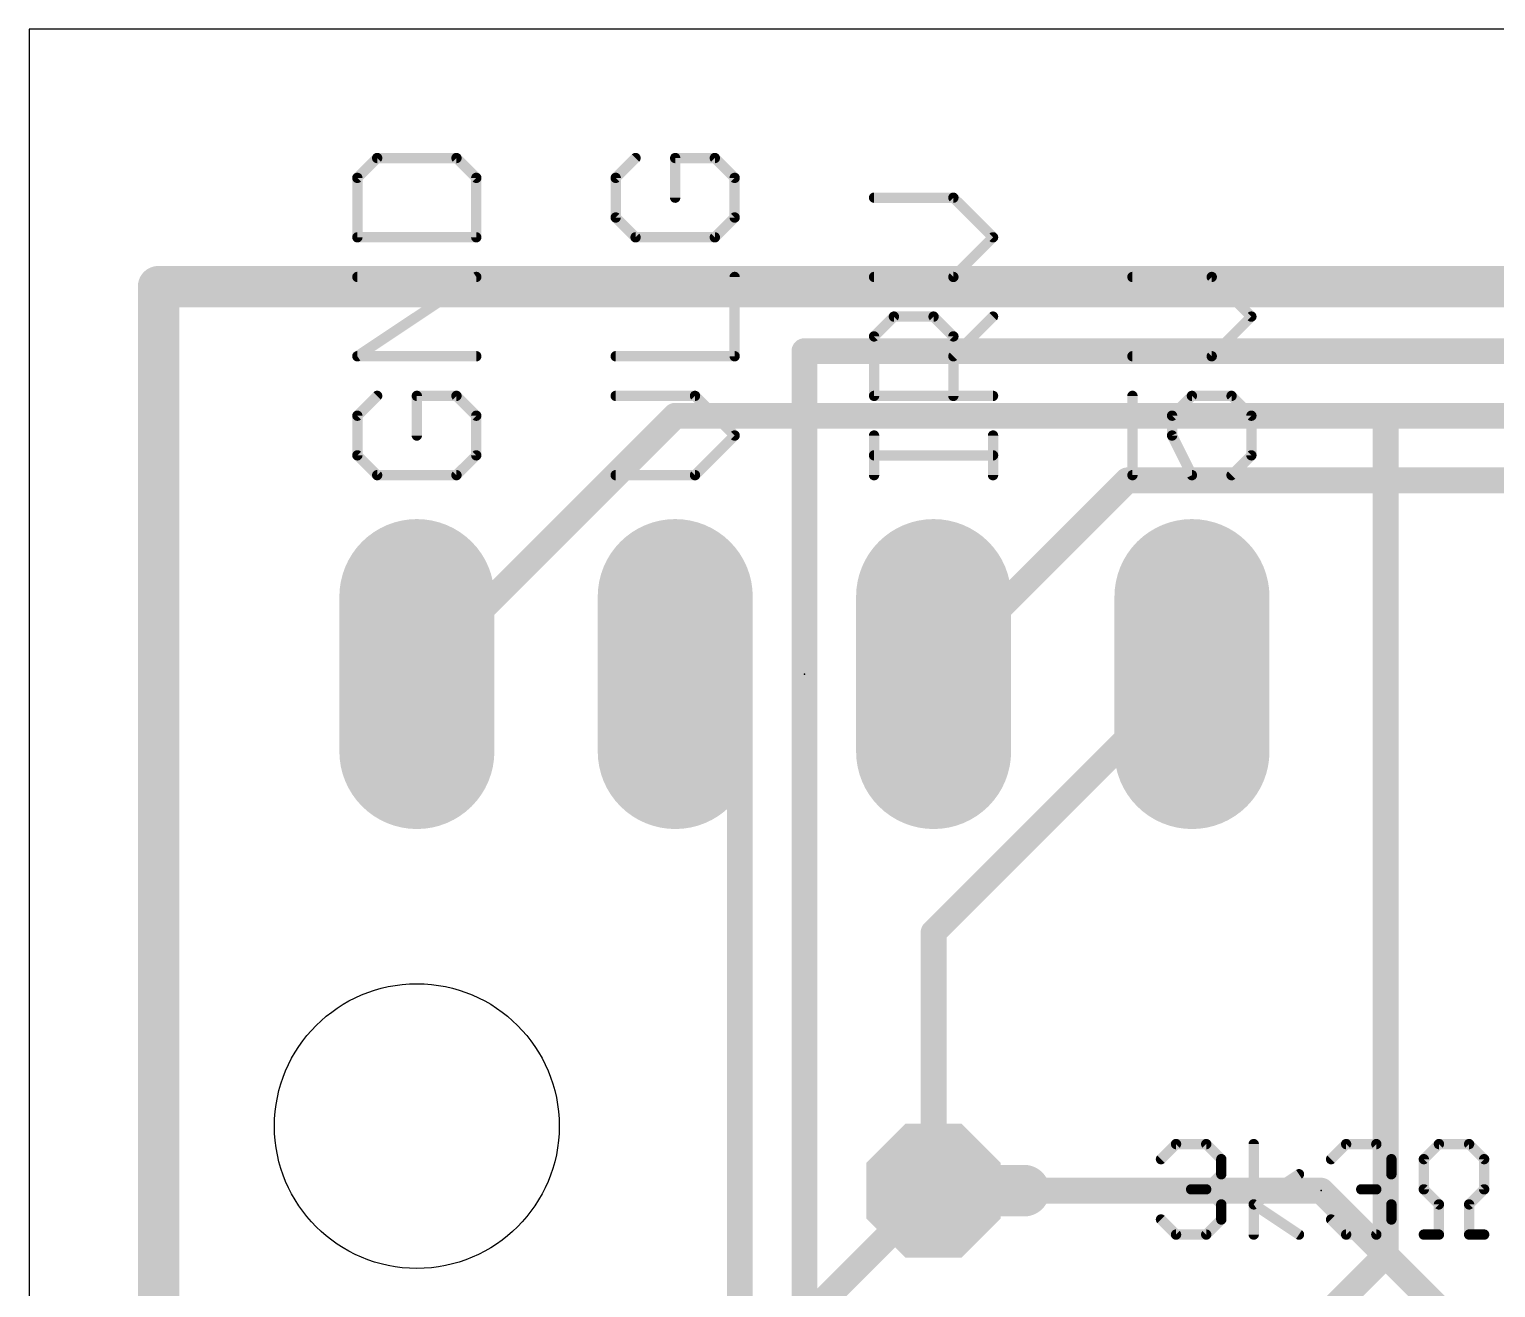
# Model space of a CAD drawing. Extents: x 0 to 1.69, y 0 to 1.95.
# Drawn here: x 0 to 0.568, y 1.462 to 1.95 of the extents above; entities that cross this region are included whole.
import ezdxf

# ---------------------------------------------------------------- set-up
doc = ezdxf.new("R2010")
doc.units = 0
for name, color, linetype in [('1', 22, 'CONTINUOUS'), ('16', 175, 'CONTINUOUS'), ('17', 82, 'CONTINUOUS'), ('20', 7, 'CONTINUOUS'), ('23', 7, 'CONTINUOUS'), ('27', 253, 'CONTINUOUS'), ('51', 253, 'CONTINUOUS')]:
    doc.layers.add(name, color=color, linetype=linetype)

# ---------------------------------------------------------------- blocks, each defined once
blk = doc.blocks.new('OCTAGONP')
at = {"const_width": 0.5}
blk.add_lwpolyline([(-0.25, -0.103553), (-0.25, 0.103553), (-0.103553, 0.25), (0.103553, 0.25), (0.25, 0.103553), (0.25, -0.103553), (0.103553, -0.25), (-0.103553, -0.25), (-0.25, -0.103553), (-0.25, 0.103553)], dxfattribs=at)
blk = doc.blocks.new('RECT')
blk.add_solid([(-0.5, -0.5), (0.5, -0.5), (-0.5, 0.5), (0.5, 0.5)])
blk = doc.blocks.new('LONGP100')
at = {"const_width": 1}
blk.add_lwpolyline([(-0.5, 0), (0.5, 0)], dxfattribs=at)
at = {"const_width": 0.5}
for points in [[(-0.5, 0.25, 1), (-0.5, -0.25)], [(0.5, -0.25, 1), (0.5, 0.25)]]:
    blk.add_lwpolyline(points, format="xyb", dxfattribs=at)

msp = doc.modelspace()

# ---------------------------------------------------------------- linework, layer by layer
at = {"layer": '1'}
for points, const_width in [([(0.05, 1.85), (1.6, 1.85)], 0.016), ([(0.05, 0.05), (0.05, 1.85)], 0.016), ([(0.25, 1.8), (0.15, 1.7)], 0.01), ([(1.3, 1.8), (0.25, 1.8)], 0.01), ([(0.425, 1.775), (0.35, 1.7)], 0.01), ([(0.925, 1.775), (0.425, 1.775)], 0.01), ([(0.25, 1.4), (0.35, 1.5)], 0.01), ([(0.35, 1.5), (0.5, 1.5)], 0.01), ([(0.5, 1.5), (0.6, 1.4)], 0.01)]:
    msp.add_lwpolyline(points, dxfattribs=dict(at, const_width=const_width))
for points, const_width in [([(0.05, 1.854, 1), (0.05, 1.846)], 0.008), ([(0.054, 1.85, 1), (0.046, 1.85)], 0.008), ([(0.25, 1.8025, 1), (0.25, 1.7975)], 0.005), ([(0.251768, 1.798232, 1), (0.248232, 1.801768)], 0.005), ([(0.425, 1.7775, 1), (0.425, 1.7725)], 0.005), ([(0.426768, 1.773232, 1), (0.423232, 1.776768)], 0.005), ([(0.148232, 1.701768, 1), (0.151768, 1.698232)], 0.005), ([(0.348232, 1.701768, 1), (0.351768, 1.698232)], 0.005), ([(0.35, 1.5025, 1), (0.35, 1.4975)], 0.005), ([(0.351768, 1.498232, 1), (0.348232, 1.501768)], 0.005), ([(0.501768, 1.501768, 1), (0.498232, 1.498232)], 0.005), ([(0.5, 1.4975, 1), (0.5, 1.5025)], 0.005)]:
    msp.add_lwpolyline(points, format="xyb", dxfattribs=dict(at, const_width=const_width))
at = {"layer": '16'}
for points, const_width in [([(0.05, 1.85), (1.6, 1.85)], 0.016), ([(0.05, 0.05), (0.05, 1.85)], 0.016), ([(0.3, 1.825), (1.375, 1.825)], 0.01), ([(0.3, 0.925), (0.3, 1.825)], 0.01), ([(0.525, 1.8), (1, 1.8)], 0.01), ([(0.525, 1.475), (0.525, 1.8)], 0.01), ([(0.275, 1.675), (0.25, 1.7)], 0.01), ([(0.35, 1.6), (0.45, 1.7)], 0.01), ([(0.275, 0.95), (0.275, 1.675)], 0.01), ([(0.35, 1.5), (0.35, 1.6)], 0.01), ([(0.45, 1.4), (0.525, 1.475)], 0.01)]:
    msp.add_lwpolyline(points, dxfattribs=dict(at, const_width=const_width))
for points, const_width in [([(0.05, 1.854, 1), (0.05, 1.846)], 0.008), ([(0.054, 1.85, 1), (0.046, 1.85)], 0.008), ([(0.3, 1.8275, 1), (0.3, 1.8225)], 0.005), ([(0.3025, 1.825, 1), (0.2975, 1.825)], 0.005), ([(0.525, 1.8025, 1), (0.525, 1.7975)], 0.005), ([(0.5275, 1.8, 1), (0.5225, 1.8)], 0.005), ([(0.251768, 1.701768, 1), (0.248232, 1.698232)], 0.005), ([(0.451768, 1.698232, 1), (0.448232, 1.701768)], 0.005), ([(0.2775, 1.675, 1), (0.2725, 1.675)], 0.005), ([(0.273232, 1.673232, 1), (0.276768, 1.676768)], 0.005), ([(0.3525, 1.6, 1), (0.3475, 1.6)], 0.005), ([(0.348232, 1.601768, 1), (0.351768, 1.598232)], 0.005), ([(0.3475, 1.5, 1), (0.3525, 1.5)], 0.005), ([(0.5225, 1.475, 1), (0.5275, 1.475)], 0.005), ([(0.526768, 1.473232, 1), (0.523232, 1.476768)], 0.005)]:
    msp.add_lwpolyline(points, format="xyb", dxfattribs=dict(at, const_width=const_width))
at = {"layer": '20'}
for p, q in [((1.687008, 1.949606), (0, 1.949606)), ((0, 1.949606), (0, 0))]:
    msp.add_line(p, q, dxfattribs=at)
msp.add_circle((0.15, 1.525), 0.055118, dxfattribs=at)
at = {"layer": '23'}
for p in [(0.3, 1.7), (0.5, 1.5)]:
    msp.add_point(p, dxfattribs=at)
at = {"layer": '27', "const_width": 0.004}
for points in [[(0.134634, 1.899771), (0.126961, 1.892098)], [(0.165327, 1.899771), (0.134634, 1.899771)], [(0.173, 1.892098), (0.165327, 1.899771)], [(0.234634, 1.899771), (0.226961, 1.892098)], [(0.265327, 1.899771), (0.24998, 1.899771)], [(0.24998, 1.899771), (0.24998, 1.884425)], [(0.273, 1.892098), (0.265327, 1.899771)], [(0.126961, 1.892098), (0.126961, 1.869078)], [(0.173, 1.869078), (0.173, 1.892098)], [(0.226961, 1.892098), (0.226961, 1.876752)], [(0.273, 1.876752), (0.273, 1.892098)], [(0.357654, 1.884425), (0.326961, 1.884425)], [(0.373, 1.869078), (0.357654, 1.884425)], [(0.226961, 1.876752), (0.234634, 1.869078)], [(0.265327, 1.869078), (0.273, 1.876752)], [(0.126961, 1.869078), (0.173, 1.869078)], [(0.234634, 1.869078), (0.265327, 1.869078)], [(0.357654, 1.853732), (0.373, 1.869078)], [(0.126961, 1.823039), (0.173, 1.853732)], [(0.173, 1.853732), (0.126961, 1.853732)], [(0.273, 1.823039), (0.273, 1.853732)], [(0.326961, 1.853732), (0.357654, 1.853732)], [(0.457654, 1.853732), (0.426961, 1.853732)], [(0.473, 1.838386), (0.457654, 1.853732)], [(0.326961, 1.830712), (0.334634, 1.838386)], [(0.334634, 1.838386), (0.34998, 1.838386)], [(0.34998, 1.838386), (0.357654, 1.830712)], [(0.357654, 1.823039), (0.373, 1.838386)], [(0.457654, 1.823039), (0.473, 1.838386)], [(0.326961, 1.807693), (0.326961, 1.830712)], [(0.357654, 1.830712), (0.357654, 1.807693)], [(0.173, 1.823039), (0.126961, 1.823039)], [(0.226961, 1.823039), (0.273, 1.823039)], [(0.426961, 1.823039), (0.457654, 1.823039)], [(0.134634, 1.807693), (0.126961, 1.80002)], [(0.165327, 1.807693), (0.14998, 1.807693)], [(0.14998, 1.807693), (0.14998, 1.792346)], [(0.173, 1.80002), (0.165327, 1.807693)], [(0.257654, 1.807693), (0.226961, 1.807693)], [(0.273, 1.792346), (0.257654, 1.807693)], [(0.373, 1.807693), (0.326961, 1.807693)], [(0.426961, 1.807693), (0.426961, 1.777)], [(0.442307, 1.80002), (0.44998, 1.807693)], [(0.44998, 1.807693), (0.465327, 1.807693)], [(0.465327, 1.807693), (0.473, 1.80002)], [(0.126961, 1.80002), (0.126961, 1.784673)], [(0.173, 1.784673), (0.173, 1.80002)], [(0.442307, 1.792346), (0.442307, 1.80002)], [(0.473, 1.80002), (0.473, 1.784673)], [(0.257654, 1.777), (0.273, 1.792346)], [(0.326961, 1.777), (0.326961, 1.792346)], [(0.373, 1.777), (0.373, 1.792346)], [(0.44998, 1.777), (0.442307, 1.792346)], [(0.126961, 1.784673), (0.134634, 1.777)], [(0.165327, 1.777), (0.173, 1.784673)], [(0.373, 1.784673), (0.326961, 1.784673)], [(0.473, 1.784673), (0.465327, 1.777)], [(0.134634, 1.777), (0.165327, 1.777)], [(0.226961, 1.777), (0.257654, 1.777)], [(0.426961, 1.777), (0.44998, 1.777)], [(0.438, 1.512192), (0.443838, 1.51803)], [(0.443838, 1.51803), (0.455515, 1.51803)], [(0.455515, 1.51803), (0.461353, 1.512192)], [(0.473911, 1.483), (0.473911, 1.51803)], [(0.503836, 1.512192), (0.509674, 1.51803)], [(0.509674, 1.51803), (0.521351, 1.51803)], [(0.521351, 1.51803), (0.527189, 1.512192)], [(0.539747, 1.512192), (0.545585, 1.51803)], [(0.545585, 1.51803), (0.557262, 1.51803)], [(0.557262, 1.51803), (0.5631, 1.512192)], [(0.461353, 1.512192), (0.461353, 1.506353)], [(0.527189, 1.512192), (0.527189, 1.506353)], [(0.539747, 1.500515), (0.539747, 1.512192)], [(0.5631, 1.512192), (0.5631, 1.500515)], [(0.461353, 1.506353), (0.455515, 1.500515)], [(0.473911, 1.494677), (0.491426, 1.506353)], [(0.527189, 1.506353), (0.521351, 1.500515)], [(0.455515, 1.500515), (0.449677, 1.500515)], [(0.455515, 1.500515), (0.461353, 1.494677)], [(0.521351, 1.500515), (0.515513, 1.500515)], [(0.521351, 1.500515), (0.527189, 1.494677)], [(0.545585, 1.494677), (0.539747, 1.500515)], [(0.5631, 1.500515), (0.557262, 1.494677)], [(0.461353, 1.494677), (0.461353, 1.488838)], [(0.491426, 1.483), (0.473911, 1.494677)], [(0.527189, 1.494677), (0.527189, 1.488838)], [(0.545585, 1.483), (0.545585, 1.494677)], [(0.557262, 1.494677), (0.557262, 1.483)], [(0.443838, 1.483), (0.438, 1.488838)], [(0.461353, 1.488838), (0.455515, 1.483)], [(0.509674, 1.483), (0.503836, 1.488838)], [(0.527189, 1.488838), (0.521351, 1.483)], [(0.455515, 1.483), (0.443838, 1.483)], [(0.521351, 1.483), (0.509674, 1.483)], [(0.539747, 1.483), (0.545585, 1.483)], [(0.557262, 1.483), (0.5631, 1.483)]]:
    msp.add_lwpolyline(points, dxfattribs=at)
at = {"layer": '27', "const_width": 0.002}
for points in [[(0.134634, 1.900771, 1), (0.134634, 1.898771)], [(0.135341, 1.899064, 1), (0.133927, 1.900478)], [(0.166034, 1.900478, 1), (0.16462, 1.899064)], [(0.165327, 1.898771, 1), (0.165327, 1.900771)], [(0.235341, 1.899064, 1), (0.233927, 1.900478)], [(0.24998, 1.900771, 1), (0.24998, 1.898771)], [(0.25098, 1.899771, 1), (0.24898, 1.899771)], [(0.266034, 1.900478, 1), (0.26462, 1.899064)], [(0.265327, 1.898771, 1), (0.265327, 1.900771)], [(0.127961, 1.892098, 1), (0.125961, 1.892098)], [(0.126254, 1.892805, 1), (0.127668, 1.891391)], [(0.174, 1.892098, 1), (0.172, 1.892098)], [(0.172293, 1.891391, 1), (0.173707, 1.892805)], [(0.227961, 1.892098, 1), (0.225961, 1.892098)], [(0.226254, 1.892805, 1), (0.227668, 1.891391)], [(0.274, 1.892098, 1), (0.272, 1.892098)], [(0.272293, 1.891391, 1), (0.273707, 1.892805)], [(0.24898, 1.884425, 1), (0.25098, 1.884425)], [(0.326961, 1.885425, 1), (0.326961, 1.883425)], [(0.358361, 1.885132, 1), (0.356947, 1.883718)], [(0.357654, 1.883425, 1), (0.357654, 1.885425)], [(0.227668, 1.877459, 1), (0.226254, 1.876044)], [(0.273707, 1.876044, 1), (0.272293, 1.877459)], [(0.225961, 1.876752, 1), (0.227961, 1.876752)], [(0.272, 1.876752, 1), (0.274, 1.876752)], [(0.126961, 1.870078, 1), (0.126961, 1.868078)], [(0.125961, 1.869078, 1), (0.127961, 1.869078)], [(0.172, 1.869078, 1), (0.174, 1.869078)], [(0.173, 1.868078, 1), (0.173, 1.870078)], [(0.234634, 1.870078, 1), (0.234634, 1.868078)], [(0.233927, 1.868371, 1), (0.235341, 1.869786)], [(0.26462, 1.869786, 1), (0.266034, 1.868371)], [(0.265327, 1.868078, 1), (0.265327, 1.870078)], [(0.373707, 1.868371, 1), (0.372293, 1.869785)], [(0.372293, 1.868371, 1), (0.373707, 1.869785)], [(0.126961, 1.854732, 1), (0.126961, 1.852732)], [(0.173555, 1.8529, 1), (0.172445, 1.854564)], [(0.173, 1.852732, 1), (0.173, 1.854732)], [(0.274, 1.853732, 1), (0.272, 1.853732)], [(0.326961, 1.854732, 1), (0.326961, 1.852732)], [(0.356947, 1.854439, 1), (0.358361, 1.853025)], [(0.357654, 1.852732, 1), (0.357654, 1.854732)], [(0.426961, 1.854732, 1), (0.426961, 1.852732)], [(0.458361, 1.854439, 1), (0.456947, 1.853025)], [(0.457654, 1.852732, 1), (0.457654, 1.854732)], [(0.334634, 1.839386, 1), (0.334634, 1.837386)], [(0.335341, 1.837678, 1), (0.333927, 1.839093)], [(0.350688, 1.839093, 1), (0.349273, 1.837678)], [(0.34998, 1.837386, 1), (0.34998, 1.839386)], [(0.373707, 1.837678, 1), (0.372293, 1.839093)], [(0.473707, 1.837678, 1), (0.472293, 1.839093)], [(0.472293, 1.837678, 1), (0.473707, 1.839093)], [(0.327961, 1.830712, 1), (0.325961, 1.830712)], [(0.326254, 1.831419, 1), (0.327668, 1.830005)], [(0.358654, 1.830712, 1), (0.356654, 1.830712)], [(0.356947, 1.830005, 1), (0.358361, 1.831419)], [(0.126961, 1.824039, 1), (0.126961, 1.822039)], [(0.126406, 1.823871, 1), (0.127515, 1.822207)], [(0.173, 1.822039, 1), (0.173, 1.824039)], [(0.226961, 1.824039, 1), (0.226961, 1.822039)], [(0.272, 1.823039, 1), (0.274, 1.823039)], [(0.273, 1.822039, 1), (0.273, 1.824039)], [(0.356947, 1.823746, 1), (0.358361, 1.822332)], [(0.426961, 1.824039, 1), (0.426961, 1.822039)], [(0.456947, 1.823746, 1), (0.458361, 1.822332)], [(0.457654, 1.822039, 1), (0.457654, 1.824039)], [(0.135341, 1.806986, 1), (0.133927, 1.8084)], [(0.14998, 1.808693, 1), (0.14998, 1.806693)], [(0.15098, 1.807693, 1), (0.14898, 1.807693)], [(0.166034, 1.8084, 1), (0.16462, 1.806986)], [(0.165327, 1.806693, 1), (0.165327, 1.808693)], [(0.226961, 1.808693, 1), (0.226961, 1.806693)], [(0.258361, 1.8084, 1), (0.256947, 1.806986)], [(0.257654, 1.806693, 1), (0.257654, 1.808693)], [(0.326961, 1.808693, 1), (0.326961, 1.806693)], [(0.325961, 1.807693, 1), (0.327961, 1.807693)], [(0.356654, 1.807693, 1), (0.358654, 1.807693)], [(0.373, 1.806693, 1), (0.373, 1.808693)], [(0.427961, 1.807693, 1), (0.425961, 1.807693)], [(0.44998, 1.808693, 1), (0.44998, 1.806693)], [(0.450688, 1.806986, 1), (0.449273, 1.8084)], [(0.466034, 1.8084, 1), (0.46462, 1.806986)], [(0.465327, 1.806693, 1), (0.465327, 1.808693)], [(0.127961, 1.80002, 1), (0.125961, 1.80002)], [(0.126254, 1.800727, 1), (0.127668, 1.799312)], [(0.174, 1.80002, 1), (0.172, 1.80002)], [(0.172293, 1.799312, 1), (0.173707, 1.800727)], [(0.443307, 1.80002, 1), (0.441307, 1.80002)], [(0.4416, 1.800727, 1), (0.443014, 1.799312)], [(0.474, 1.80002, 1), (0.472, 1.80002)], [(0.472293, 1.799312, 1), (0.473707, 1.800727)], [(0.273707, 1.791639, 1), (0.272293, 1.793053)], [(0.272293, 1.791639, 1), (0.273707, 1.793053)], [(0.327961, 1.792346, 1), (0.325961, 1.792346)], [(0.374, 1.792346, 1), (0.372, 1.792346)], [(0.443202, 1.792794, 1), (0.441413, 1.791899)], [(0.14898, 1.792346, 1), (0.15098, 1.792346)], [(0.441307, 1.792346, 1), (0.443307, 1.792346)], [(0.127668, 1.78538, 1), (0.126254, 1.783966)], [(0.125961, 1.784673, 1), (0.127961, 1.784673)], [(0.172, 1.784673, 1), (0.174, 1.784673)], [(0.173707, 1.783966, 1), (0.172293, 1.78538)], [(0.326961, 1.785673, 1), (0.326961, 1.783673)], [(0.373, 1.783673, 1), (0.373, 1.785673)], [(0.472, 1.784673, 1), (0.474, 1.784673)], [(0.473707, 1.783966, 1), (0.472293, 1.78538)], [(0.134634, 1.778, 1), (0.134634, 1.776)], [(0.133927, 1.776293, 1), (0.135341, 1.777707)], [(0.16462, 1.777707, 1), (0.166034, 1.776293)], [(0.165327, 1.776, 1), (0.165327, 1.778)], [(0.226961, 1.778, 1), (0.226961, 1.776)], [(0.256947, 1.777707, 1), (0.258361, 1.776293)], [(0.257654, 1.776, 1), (0.257654, 1.778)], [(0.325961, 1.777, 1), (0.327961, 1.777)], [(0.372, 1.777, 1), (0.374, 1.777)], [(0.426961, 1.778, 1), (0.426961, 1.776)], [(0.425961, 1.777, 1), (0.427961, 1.777)], [(0.449086, 1.776553, 1), (0.450875, 1.777447)], [(0.44998, 1.776, 1), (0.44998, 1.778)], [(0.46462, 1.777707, 1), (0.466034, 1.776293)], [(0.443838, 1.51903, 1), (0.443838, 1.51703)], [(0.444545, 1.517323, 1), (0.443131, 1.518737)], [(0.456222, 1.518737, 1), (0.454808, 1.517323)], [(0.455515, 1.51703, 1), (0.455515, 1.51903)], [(0.474911, 1.51803, 1), (0.472911, 1.51803)], [(0.509674, 1.51903, 1), (0.509674, 1.51703)], [(0.510382, 1.517323, 1), (0.508967, 1.518737)], [(0.522058, 1.518737, 1), (0.520644, 1.517323)], [(0.521351, 1.51703, 1), (0.521351, 1.51903)], [(0.545585, 1.51903, 1), (0.545585, 1.51703)], [(0.546292, 1.517323, 1), (0.544878, 1.518737)], [(0.557969, 1.518737, 1), (0.556555, 1.517323)], [(0.557262, 1.51703, 1), (0.557262, 1.51903)], [(0.437293, 1.512899, 1), (0.438707, 1.511484)], [(0.462353, 1.512192, 1), (0.460353, 1.512192)], [(0.460646, 1.511484, 1), (0.46206, 1.512899)], [(0.503129, 1.512899, 1), (0.504543, 1.511484)], [(0.528189, 1.512192, 1), (0.526189, 1.512192)], [(0.526482, 1.511484, 1), (0.527897, 1.512899)], [(0.540747, 1.512192, 1), (0.538747, 1.512192)], [(0.53904, 1.512899, 1), (0.540454, 1.511484)], [(0.5641, 1.512192, 1), (0.5621, 1.512192)], [(0.562393, 1.511484, 1), (0.563807, 1.512899)], [(0.460353, 1.506353, 1), (0.462353, 1.506353)], [(0.46206, 1.505646, 1), (0.460646, 1.50706)], [(0.49198, 1.505521, 1), (0.490871, 1.507185)], [(0.526189, 1.506353, 1), (0.528189, 1.506353)], [(0.527897, 1.505646, 1), (0.526482, 1.50706)], [(0.449677, 1.501515, 1), (0.449677, 1.499515)], [(0.456222, 1.501222, 1), (0.454808, 1.499808)], [(0.454808, 1.501222, 1), (0.456222, 1.499808)], [(0.455515, 1.499515, 1), (0.455515, 1.501515)], [(0.515513, 1.501515, 1), (0.515513, 1.499515)], [(0.522058, 1.501222, 1), (0.520644, 1.499808)], [(0.520644, 1.501222, 1), (0.522058, 1.499808)], [(0.521351, 1.499515, 1), (0.521351, 1.501515)], [(0.540454, 1.501222, 1), (0.53904, 1.499808)], [(0.538747, 1.500515, 1), (0.540747, 1.500515)], [(0.5621, 1.500515, 1), (0.5641, 1.500515)], [(0.563807, 1.499808, 1), (0.562393, 1.501222)], [(0.462353, 1.494677, 1), (0.460353, 1.494677)], [(0.460646, 1.493969, 1), (0.46206, 1.495384)], [(0.474465, 1.495509, 1), (0.473356, 1.493844)], [(0.473356, 1.495509, 1), (0.474465, 1.493845)], [(0.528189, 1.494677, 1), (0.526189, 1.494677)], [(0.526482, 1.493969, 1), (0.527897, 1.495384)], [(0.546585, 1.494677, 1), (0.544585, 1.494677)], [(0.544878, 1.493969, 1), (0.546292, 1.495384)], [(0.558262, 1.494677, 1), (0.556262, 1.494677)], [(0.556555, 1.495384, 1), (0.557969, 1.493969)], [(0.438707, 1.489545, 1), (0.437293, 1.488131)], [(0.460353, 1.488838, 1), (0.462353, 1.488838)], [(0.46206, 1.488131, 1), (0.460646, 1.489545)], [(0.504543, 1.489545, 1), (0.503129, 1.488131)], [(0.526189, 1.488838, 1), (0.528189, 1.488838)], [(0.527897, 1.488131, 1), (0.526482, 1.489545)], [(0.443838, 1.484, 1), (0.443838, 1.482)], [(0.443131, 1.482293, 1), (0.444545, 1.483707)], [(0.454808, 1.483707, 1), (0.456222, 1.482293)], [(0.455515, 1.482, 1), (0.455515, 1.484)], [(0.472911, 1.483, 1), (0.474911, 1.483)], [(0.490871, 1.482168, 1), (0.49198, 1.483832)], [(0.509674, 1.484, 1), (0.509674, 1.482)], [(0.508967, 1.482293, 1), (0.510382, 1.483707)], [(0.520644, 1.483707, 1), (0.522058, 1.482293)], [(0.521351, 1.482, 1), (0.521351, 1.484)], [(0.539747, 1.484, 1), (0.539747, 1.482)], [(0.544585, 1.483, 1), (0.546585, 1.483)], [(0.545585, 1.482, 1), (0.545585, 1.484)], [(0.557262, 1.484, 1), (0.557262, 1.482)], [(0.556262, 1.483, 1), (0.558262, 1.483)], [(0.5631, 1.482, 1), (0.5631, 1.484)]]:
    msp.add_lwpolyline(points, format="xyb", dxfattribs=at)
at = {"layer": '51', "const_width": 0.02}
msp.add_lwpolyline([(0.35, 1.5), (0.385, 1.5)], dxfattribs=at)
at = {"layer": '51', "const_width": 0.01}
for points in [[(0.35, 1.505, 1), (0.35, 1.495)], [(0.385, 1.495, 1), (0.385, 1.505)]]:
    msp.add_lwpolyline(points, format="xyb", dxfattribs=at)

# ---------------------------------------------------------------- block references
at = {"layer": '17', "xscale": 0.06, "yscale": 0.06, "rotation": 90}
for p in [(0.15, 1.7), (0.15, 1.7), (0.25, 1.7), (0.25, 1.7), (0.35, 1.7), (0.35, 1.7), (0.45, 1.7), (0.45, 1.7)]:
    msp.add_blockref('LONGP100', p, dxfattribs=at)
at = {"layer": '17', "xscale": 0.052, "yscale": 0.052}
msp.add_blockref('OCTAGONP', (0.35, 1.5), dxfattribs=at)
msp.add_blockref('OCTAGONP', (0.35, 1.5), dxfattribs=at)
at = {"layer": '51', "xscale": 0.02, "yscale": 0.02}
for p in [(0.15, 1.7), (0.25, 1.7), (0.35, 1.7), (0.45, 1.7)]:
    msp.add_blockref('RECT', p, dxfattribs=at)

doc.saveas('drawing.dxf')
